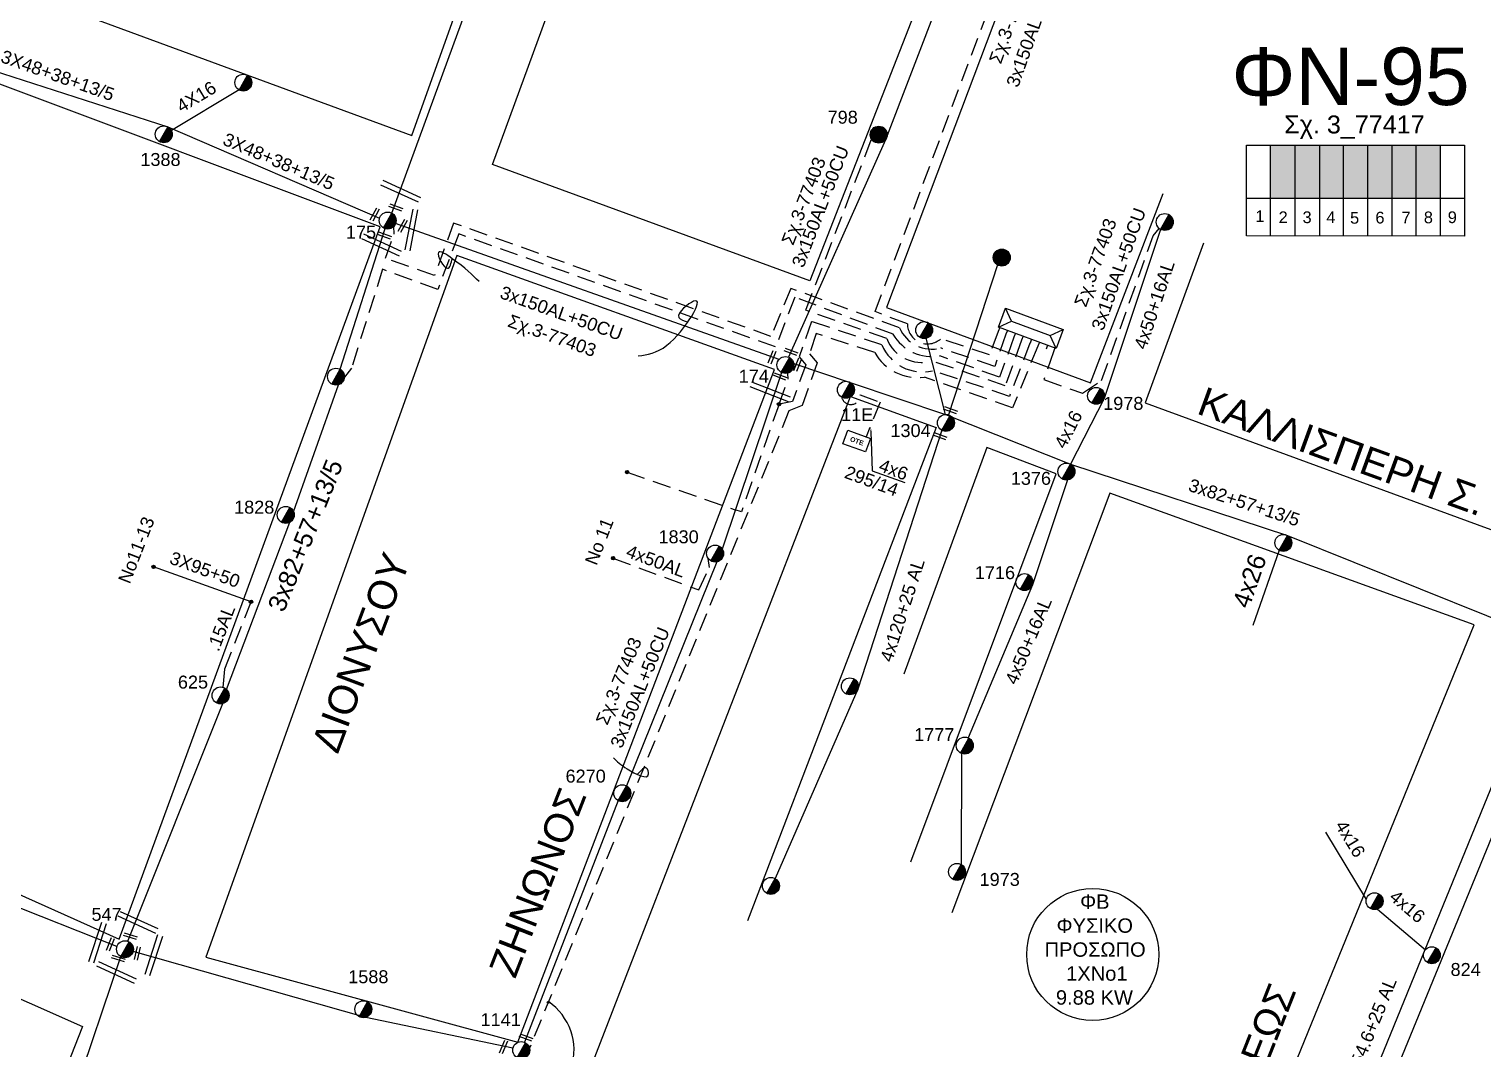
# Model space of a CAD drawing. Header units: millimetres. Extents: x 1421 to 7149, y 883 to 1925.
# Drawn here: x 5531.3 to 5733.5, y 1110.3 to 1252.2 of the extents above; entities that cross this region are included whole.
import ezdxf
from ezdxf import colors
from ezdxf.entities.mleader import LeaderData, LeaderLine
from ezdxf.enums import TextEntityAlignment as Align
from ezdxf.math import Vec2, Vec3

# ---------------------------------------------------------------- set-up
doc = ezdxf.new("R2010")
doc.units = ezdxf.units.MM
doc.linetypes.add('DASHED', pattern=[19.05, 12.7, -6.35])
for name, color, linetype in [('3x48+38+13_5', 7, 'Continuous'), ('3x82+57+13_5', 7, 'Continuous'), ('3x82+57+16', 7, 'Continuous'), ('3x82+57+16_5', 7, 'Continuous'), ('4 X 50 + 13.5', 7, 'SYN_LINE'), ('4x26', 7, 'SYN_LINE'), ('Pillar', 7, 'Continuous'), ('Pillar OTE', 7, 'Continuous'), ('Άγνωστα', 7, 'Continuous'), ('Γυμνά εναέρια ΧΤ (3Φ)   4x16AL', 7, 'Continuous'), ('Γυμνά εναέρια ΧΤ και ΦΟΠ (3Φ)   4x50+16AL', 7, 'Continuous'), ('Εναέρια παροχή ΧΤ 4x16', 7, 'SYN_LINE'), ('Καλωδια ΧΤ  3X95+50', 7, 'Continuous'), ('Καλώδια ΧΤ   3x150AL+50CU', 7, 'DASHED'), ('Μηχανική τομή', 7, 'Continuous'), ('Στύλος Ξύλινος', 7, 'Continuous'), ('Στύλος Ξύλινος @ 1', 7, 'Continuous'), ('Στύλος ΦΜ', 7, 'Continuous'), ('Στύλος ΦΜ @ 1', 7, 'Continuous'), ('Συνδέσεις', 7, 'Continuous'), ('Συνεστραμμένα ΧΤ   3x70+54.6+25 AL', 7, 'SYN_LINE'), ('Συνεστραμμένα ΧΤ   4x120+25 AL', 7, 'SYN_LINE'), ('Τομή', 7, 'Continuous'), ('Υποσταθμός πόλεως', 7, 'Continuous'), ('Υπόβαθρο ΔΕΗ', 7, 'Continuous'), ('Υπόγεια Καλώδια Δικτύου ΧΤ   .15', 7, 'DASHED'), ('Υπόγεια καλώδια Παροχών ΧΤ   4x50AL', 7, 'DASHED'), ('Υπόγεια καλώδια Παροχών ΧΤ   4x6', 7, 'DASHED')]:
    doc.layers.add(name, color=color, linetype=linetype)
doc.styles.add('arial', font='ARIAL.TTF')
doc.styles.get("Standard").update_dxf_attribs({"font": 'ARIAL.TTF'})
doc.linetypes.add('SYN_LINE', pattern='A,0.5,-0.0001,["/\\/\\/\\/",Standard,S=0.1,R=0,X=0,Y=-0.05],-0.25', length=0.7501)

# ---------------------------------------------------------------- blocks, each defined once
blk = doc.blocks.new('ΥΠΑΡΧΩΝ ΤΣΙΜΕΝΤΕΝΙΟΣ ΣΤΥΛΟΣ')
at = {"layer": 'Στύλος ΦΜ'}
blk.add_hatch(color=256, dxfattribs=at).paths.add_polyline_path([(-1.29, -2.28, 0.574793), (2.62, 0, 0.268822), (1.3, 2.27)])
blk.add_line((-1.29, -2.28), (1.3, 2.27), dxfattribs=at)
blk.add_circle((0, 0), 2.62, dxfattribs=at)
at = {"layer": 'Στύλος ΦΜ', "flags": 4}
for tag, p in [('ΑΡΙΘΜΟΣ', (-4.68, 8.05)), ('ΤΥΠΟΣ', (-4.91, 3.03))]:
    blk.add_attdef(tag, p, '', height=4, dxfattribs=at)
blk = doc.blocks.new('ΥΠΑΡΧΩΝ ΞΥΛΙΝΟΣ ΣΤΥΛΟΣ')
at = {"layer": 'Στύλος Ξύλινος'}
h = blk.add_hatch(color=256, dxfattribs=at)
h.paths.add_polyline_path([(-2.62, 0, 0.270008), (-1.29, -2.28), (1.3, 2.27, 0.576266)])
h.paths.add_polyline_path([(-1.29, -2.28, 0.574793), (2.62, 0, 0.268822), (1.3, 2.27)])
blk.add_line((-1.29, -2.28), (1.3, 2.27), dxfattribs=at)
blk.add_circle((0, 0), 2.62, dxfattribs=at)
at = {"layer": 'Στύλος Ξύλινος', "flags": 4}
for tag, p in [('ΑΡΙΘΜΟΣ', (-4.91, 8.6)), ('ΤΥΠΟΣ', (-4.85, 3.39))]:
    blk.add_attdef(tag, p, '', height=4, dxfattribs=at)
blk = doc.blocks.new('ΥΠΟΣΤΑΘΜΟΣ ΠΟΛΕΩΣ 8 ΑΝΑΧΩΡΗΣΕΩΝ')
at = {"layer": 'Υποσταθμός πόλεως', "linetype": 'Continuous', "ltscale": 40}
for p, q in [((-8.18, -2.82), (-8.18, -4)), ((-5.9, -2.82), (-5.9, -4)), ((-3.55, -2.82), (-3.55, -4)), ((-1.28, -2.82), (-1.28, -4)), ((1.23, -2.82), (1.23, -4)), ((3.56, -2.82), (3.56, -4)), ((6.03, -2.82), (6.03, -4)), ((8.16, -2.82), (8.16, -4))]:
    blk.add_line(p, q, dxfattribs=at)
blk.add_lwpolyline([(-8.57, 2.82), (8.57, 2.82), (8.57, -2.82), (-8.57, -2.82)], close=True, dxfattribs=at)
for points in [[(-5.75, 0), (-8.57, 2.82)], [(5.75, 0), (8.57, 2.82)], [(-8.57, -2.82), (-5.75, 0)], [(-5.75, 0), (5.75, 0)], [(8.57, -2.82), (5.75, 0)]]:
    blk.add_lwpolyline(points, dxfattribs=at)
at = {"layer": 'Υποσταθμός πόλεως', "linetype": 'SYN_LINE', "ltscale": 40, "flags": 1}
for tag, p in [('ΜΕΤΑΣΧΗΜΑΤΙΣΜΟΣ', (9.59, 1.44)), ('ΙΣΧΥΣ', (9.57, -1.35)), ('ΑΡΙΘΜΟΣ', (9.69, -4.07))]:
    blk.add_attdef(tag, p, '', height=1.8, dxfattribs=at)
blk = doc.blocks.new('ΜΗΧΑΝΙΚΗ ΤΟΜΗ')
at = {"layer": 'Μηχανική τομή', "ltscale": 40}
for p, q in [((-3.67, 1.17), (3.91, 1.17)), ((3.91, -0.38), (-3.67, -0.38))]:
    blk.add_line(p, q, dxfattribs=at)
blk = doc.blocks.new('_ΣΥΝΔΕΣΗ')
at = {"layer": 'Συνδέσεις', "linetype": 'SYN_LINE', "ltscale": 40}
blk.add_hatch(color=256, dxfattribs=at).paths.add_polyline_path([(0.5, -0.01, 1), (-0.5, -0.01, 1)])
at = {"layer": 'Συνδέσεις'}
blk.add_circle((0, -0.01), 0.5, dxfattribs=at)
blk = doc.blocks.new('ΤΟΜΗ')
at = {"layer": 'Τομή', "ltscale": 40}
for p, q in [((10.95, 0.22), (-12.13, 0.22)), ((10.95, -2.57), (-12.13, -2.57))]:
    blk.add_line(p, q, dxfattribs=at)
blk = doc.blocks.new('PILLAR ΟΤΕ')
at = {"layer": 'Pillar OTE', "ltscale": 40}
blk.add_lwpolyline([(-3.31, 2.02), (3.39, 2.02), (3.39, -1.99), (-3.31, -1.99)], close=True, dxfattribs=at)
at = {"layer": 'Pillar OTE', "insert": (-1.81, 0.71), "char_height": 1.3575, "width": 109.961, "attachment_point": 1}
blk.add_mtext('{\\fArial|b1|i0|c161|p34;OTE}', dxfattribs=at)

msp = doc.modelspace()

# ---------------------------------------------------------------- hatches: boundary and pattern name
at = {"layer": 'Pillar', "linetype": 'DASHED', "lineweight": -3, "ltscale": 0.2}
h = msp.add_hatch(color=6, dxfattribs=at)
h.dxf.hatch_style = 1
h.paths.add_polyline_path([(5703.93, 1228.68), (5707.33, 1228.68), (5707.33, 1236.06), (5703.93, 1236.06)])
h = msp.add_hatch(color=206, dxfattribs=at)
h.dxf.hatch_style = 1
h.paths.add_polyline_path([(5707.41, 1228.69), (5710.8, 1228.68), (5710.8, 1236.06), (5707.41, 1236.06)])
h = msp.add_hatch(color=1, dxfattribs=at)
h.dxf.hatch_style = 1
h.paths.add_polyline_path([(5710.81, 1228.61), (5714.11, 1228.6), (5714.11, 1235.97), (5710.81, 1235.97)])
h = msp.add_hatch(color=50, dxfattribs=at)
h.dxf.hatch_style = 1
h.paths.add_polyline_path([(5717.5, 1236.04), (5714.11, 1236.04), (5714.11, 1228.67), (5717.5, 1228.66)])
h = msp.add_hatch(color=85, dxfattribs=at)
h.dxf.hatch_style = 1
h.paths.add_polyline_path([(5721.02, 1236), (5717.58, 1236), (5717.58, 1228.63), (5721.02, 1228.63)])
h = msp.add_hatch(color=5, dxfattribs=at)
h.dxf.hatch_style = 1
h.paths.add_polyline_path([(5724.29, 1236.03), (5720.91, 1236.03), (5720.91, 1228.66), (5724.29, 1228.65)])
at = {"layer": 'Pillar', "lineweight": -3, "ltscale": 0.1}
msp.add_hatch(color=27, dxfattribs=at).paths.add_polyline_path([(5724.23, 1228.68), (5727.62, 1228.67), (5727.62, 1236.05), (5724.23, 1236.05)])

# ---------------------------------------------------------------- linework, layer by layer
at = {"layer": '3x48+38+13_5', "color": 62, "lineweight": -3, "ltscale": 0.1}
msp.add_lwpolyline([(5524.67, 1246.97), (5550.61, 1238.59), (5580.04, 1225.9)], dxfattribs=at)
at = {"layer": '3x82+57+13_5', "color": 2, "lineweight": -3, "ltscale": 0.1}
for points in [[(5673.33, 1298.67), (5665.34, 1275.7), (5650.42, 1236.81), (5636.91, 1206.57)], [(5635.62, 1206.25), (5582.28, 1225.17)]]:
    msp.add_lwpolyline(points, dxfattribs=at)
at = {"layer": '3x82+57+13_5', "color": 206, "lineweight": -3, "ltscale": 0.1}
for points in [[(5574.57, 1204.87), (5580.81, 1224.44)], [(5558.74, 1160.34), (5567.57, 1183.59), (5574.34, 1202.72)], [(5545.03, 1125.3), (5558.24, 1158.37)]]:
    msp.add_lwpolyline(points, dxfattribs=at)
at = {"layer": '3x82+57+13_5', "color": 27, "lineweight": -3, "ltscale": 0.1}
msp.add_lwpolyline([(5637.66, 1205.69), (5645.49, 1203.04), (5658.76, 1198.59), (5676.16, 1191.67), (5706.33, 1181.75), (5743.23, 1166.92)], dxfattribs=at)
at = {"layer": '3x82+57+16', "color": 6, "lineweight": -3, "ltscale": 0.1}
msp.add_lwpolyline([(5581.75, 1226.58), (5594.72, 1262.1)], dxfattribs=at)
at = {"layer": '3x82+57+16_5', "color": 64, "lineweight": -3, "ltscale": 0.1}
for points in [[(5635.93, 1204.44), (5627.71, 1179.86)], [(5626.95, 1178.09), (5614.38, 1146.91)], [(5613.22, 1144.87), (5600.18, 1111.27)], [(5598.6, 1110.42), (5578.13, 1114.72), (5545.76, 1123.87)]]:
    msp.add_lwpolyline(points, dxfattribs=at)
at = {"layer": '4 X 50 + 13.5', "color": 6, "lineweight": -3, "ltscale": 20}
msp.add_lwpolyline([(5543.52, 1124.59), (5511.66, 1137.2), (5483.2, 1150.37), (5448.34, 1156.63), (5416.93, 1168.67)], dxfattribs=at)
at = {"layer": '4x26', "color": 27, "lineweight": -3, "ltscale": 0.1}
msp.add_lwpolyline([(5705.17, 1179.7), (5701.51, 1169.24)], dxfattribs=at)
at = {"layer": 'Pillar', "lineweight": -3, "ltscale": 40}
for points in [[(5700.61, 1223.42), (5700.61, 1236.06), (5730.94, 1236.05), (5730.94, 1223.39), (5700.61, 1223.42)], [(5703.94, 1223.41), (5703.94, 1236.06)], [(5707.38, 1223.41), (5707.38, 1236.06)], [(5710.82, 1223.41), (5710.82, 1236.06)], [(5714.11, 1223.4), (5714.11, 1236.06)], [(5717.5, 1223.4), (5717.5, 1236.06)], [(5720.9, 1223.4), (5720.9, 1236.05)], [(5724.23, 1223.39), (5724.23, 1236.05)], [(5727.62, 1223.39), (5727.62, 1236.05)], [(5700.61, 1228.7), (5730.94, 1228.67)]]:
    msp.add_lwpolyline(points, dxfattribs=at)
at = {"layer": 'Άγνωστα', "lineweight": -3, "ltscale": 0.1}
msp.add_circle((5679.23, 1123.47), 9.18, dxfattribs=at)
for points in [[(5593.88, 1217.07), (5590.16, 1220.26), (5588.22, 1221.14), (5589.49, 1218.92), (5590.18, 1220.31)], [(5616.03, 1206.75), (5620.01, 1208.22), (5623.73, 1214.34), (5621.67, 1212.1), (5622.96, 1211.46)], [(5612.57, 1150.83), (5614.48, 1149.27), (5617.45, 1148.59), (5617.18, 1149.39), (5615.93, 1148.53)]]:
    msp.add_spline(points, degree=3, dxfattribs=at)
at = {"layer": 'Γυμνά εναέρια ΧΤ (3Φ)   4x16AL', "color": 27, "lineweight": -3, "ltscale": 0.1}
msp.add_line((5680.83, 1200.81), (5676.16, 1191.67), dxfattribs=at)
at = {"layer": 'Γυμνά εναέρια ΧΤ και ΦΟΠ (3Φ)   4x50+16AL', "color": 27, "lineweight": -3, "ltscale": 0.1}
msp.add_line((5688.66, 1224.34), (5680.83, 1200.81), dxfattribs=at)
for points in [[(5675.73, 1189.48), (5670.85, 1174.87)], [(5670.85, 1174.87), (5661.89, 1153.61)], [(5660.97, 1151.44), (5660.94, 1135.97)]]:
    msp.add_lwpolyline(points, dxfattribs=at)
at = {"layer": 'Εναέρια παροχή ΧΤ 4x16', "color": 62, "lineweight": -3, "ltscale": 0.1}
msp.add_line((5560.51, 1243.73), (5551.08, 1238.09), dxfattribs=at)
at = {"layer": 'Εναέρια παροχή ΧΤ 4x16', "color": 27, "lineweight": -3, "ltscale": 10}
msp.add_lwpolyline([(5658.76, 1198.59), (5656.08, 1209.19)], dxfattribs=at)
at = {"layer": 'Εναέρια παροχή ΧΤ 4x16', "color": 30, "lineweight": -3, "ltscale": 10}
for points in [[(5711.59, 1140.46), (5717.29, 1131.1)], [(5718.86, 1129.77), (5725.5, 1124.12)]]:
    msp.add_lwpolyline(points, dxfattribs=at)
at = {"layer": 'Καλωδια ΧΤ  3X95+50', "color": 206, "lineweight": -3, "ltscale": 0.1}
msp.add_lwpolyline([(5562.16, 1172.53), (5548.61, 1177.39)], dxfattribs=at)
at = {"layer": 'Καλώδια ΧΤ   3x150AL+50CU', "color": 1, "lineweight": -3, "ltscale": 0.2}
for points in [[(5653.45, 1211.19), (5648.98, 1212.9), (5681.46, 1299.45), (5705.57, 1290.49), (5705.76, 1288.18), (5709.29, 1286.75)], [(5666.1, 1210.13), (5664.9, 1206.89)], [(5664.9, 1206.89), (5658.11, 1209.12)]]:
    msp.add_lwpolyline(points, dxfattribs=at)
at = {"layer": 'Καλώδια ΧΤ   3x150AL+50CU', "color": 50, "lineweight": -3, "ltscale": 0.2}
for points in [[(5650.59, 1209.14), (5639.32, 1213.08), (5648.47, 1236.9)], [(5669.33, 1208.94), (5667.08, 1202.59), (5656.84, 1206.02)]]:
    msp.add_lwpolyline(points, dxfattribs=at)
at = {"layer": 'Καλώδια ΧΤ   3x150AL+50CU', "color": 206, "lineweight": -3, "ltscale": 0.2}
for points in [[(5651.46, 1209.76), (5637.8, 1214.9), (5635.12, 1207.98), (5591.06, 1223.7), (5588.14, 1215.97), (5580.46, 1218.78), (5576.12, 1205.01), (5575.16, 1203.8)], [(5668.27, 1209.33), (5666.27, 1203.78), (5657.98, 1206.74)]]:
    msp.add_lwpolyline(points, dxfattribs=at)
at = {"layer": 'Καλώδια ΧΤ   3x150AL+50CU', "color": 6, "lineweight": -3, "ltscale": 0.2}
for points in [[(5652.36, 1210.66), (5637.26, 1216.13), (5634.47, 1209.45), (5590.34, 1225.22), (5587.7, 1217.91), (5580.85, 1220.33), (5582.07, 1223.67), (5582.04, 1224.77)], [(5667.16, 1209.74), (5665.6, 1205.25), (5658.09, 1207.84)]]:
    msp.add_lwpolyline(points, dxfattribs=at)
at = {"layer": 'Καλώδια ΧΤ   3x150AL+50CU', "color": 27, "lineweight": -3, "ltscale": 0.2}
msp.add_lwpolyline([(5673.76, 1207.3), (5672.44, 1203.43), (5677.81, 1201.53), (5680.47, 1203.32), (5687.65, 1223.44), (5688.49, 1224.46)], dxfattribs=at)
at = {"layer": 'Καλώδια ΧΤ   3x150AL+50CU', "color": 64, "lineweight": -3, "ltscale": 0.2}
for points in [[(5649.91, 1208.28), (5640.11, 1211.53), (5638.4, 1206.62), (5639.34, 1205.51), (5637.47, 1200.41), (5635.6, 1200.01)], [(5670.51, 1208.5), (5667.64, 1201.11), (5656.96, 1204.68)], [(5635.6, 1200.01), (5636.89, 1203.52), (5636.84, 1204.34)], [(5635.6, 1200.01), (5630.39, 1185.06), (5629.51, 1185.34)], [(5614.46, 1190.58), (5629.51, 1185.34)]]:
    msp.add_lwpolyline(points, dxfattribs=at)
at = {"layer": 'Καλώδια ΧΤ   3x150AL+50CU', "color": 5, "lineweight": -3, "ltscale": 0.2}
for points in [[(5648.91, 1207.21), (5640.77, 1209.86), (5639.83, 1207.02), (5640.92, 1205.79), (5638.83, 1199.83), (5636.99, 1199.08), (5600.9, 1110.45)], [(5671.6, 1208.1), (5668.09, 1199.51), (5655.83, 1203.76)]]:
    msp.add_lwpolyline(points, dxfattribs=at)
at = {"layer": 'Καλώδια ΧΤ   3x150AL+50CU', "color": 206, "lineweight": -3, "ltscale": 0.2}
msp.add_arc((5656.87, 1212.9), 6.26, 210.126, 280.1588, dxfattribs=at)
at = {"layer": 'Καλώδια ΧΤ   3x150AL+50CU', "color": 6, "lineweight": -3, "ltscale": 0.2}
msp.add_arc((5656.85, 1212.55), 4.87, 202.8164, 284.7307, dxfattribs=at)
at = {"layer": 'Καλώδια ΧΤ   3x150AL+50CU', "color": 1, "lineweight": -3, "ltscale": 0.2}
msp.add_arc((5656.25, 1211.2), 2.79, 180.2663, 311.9403, dxfattribs=at)
at = {"layer": 'Καλώδια ΧΤ   3x150AL+50CU', "color": 64, "lineweight": -3, "ltscale": 0.2}
msp.add_arc((5655.54, 1210.59), 6.08, 202.3049, 283.5206, dxfattribs=at)
at = {"layer": 'Καλώδια ΧΤ   3x150AL+50CU', "color": 50, "lineweight": -3, "ltscale": 0.2}
msp.add_arc((5655.45, 1211.05), 5.22, 201.4715, 285.4345, dxfattribs=at)
at = {"layer": 'Καλώδια ΧΤ   3x150AL+50CU', "color": 5, "lineweight": -3, "ltscale": 0.2}
msp.add_arc((5654.94, 1210.63), 6.93, 209.5756, 277.3305, dxfattribs=at)
at = {"layer": 'Συνεστραμμένα ΧΤ   3x70+54.6+25 AL', "color": 30, "lineweight": -3, "ltscale": 20}
msp.add_lwpolyline([(5691.31, 1038.14), (5707.59, 1080.28), (5725.38, 1123.94), (5735.45, 1148.56), (5743.23, 1166.92)], dxfattribs=at)
at = {"layer": 'Συνεστραμμένα ΧΤ   3x70+54.6+25 AL', "color": 173, "lineweight": -3, "ltscale": 20}
msp.add_lwpolyline([(5513.45, 1046.96), (5525.95, 1074.13), (5537.51, 1103.81), (5544.05, 1123.17)], dxfattribs=at)
at = {"layer": 'Συνεστραμμένα ΧΤ   4x120+25 AL', "color": 27, "lineweight": -3, "ltscale": 20}
for points in [[(5666, 1219.39), (5659.18, 1198.54)], [(5658.23, 1196.39), (5646.57, 1160.39), (5635.06, 1134.02)]]:
    msp.add_lwpolyline(points, dxfattribs=at)
at = {"layer": 'Υπόβαθρο ΔΕΗ', "lineweight": -3, "ltscale": 0.2}
for points in [[(5529.66, 1257.62), (5584.55, 1237.4), (5614.97, 1322.77), (5565.98, 1345.62), (5529.66, 1257.62)], [(5639.9, 1217.19), (5595.75, 1233.34), (5626.5, 1317.38), (5672.07, 1299.51), (5639.9, 1217.19)], [(5694.66, 1222.44), (5686.55, 1200.19), (5737.38, 1181.55), (5770.22, 1261.74), (5681.87, 1296.42), (5650.54, 1213.48), (5678.93, 1202.98), (5689.05, 1229.31)], [(5485.34, 1151.79), (5543.82, 1125.6), (5580.14, 1224.68), (5524.19, 1245.63), (5485.34, 1151.79)], [(5555.89, 1123.08), (5599.26, 1111.28), (5634.98, 1204.84), (5590.81, 1220.71), (5555.89, 1123.08)], [(5609.68, 1108.34), (5645.56, 1201.07), (5657.45, 1196.76), (5631.24, 1128.14)], [(5653.92, 1136.37), (5674.13, 1190.33), (5664.5, 1194), (5652.94, 1162.46)], [(5609.68, 1108.34), (5697.62, 1084.26), (5732.3, 1169.34), (5681.63, 1187.65), (5659.62, 1129.24)], [(5710.54, 1080.71), (5744.94, 1164.67), (5833, 1132.52), (5806.33, 1074.98), (5769.01, 1063.07), (5710.54, 1080.71)], [(5515.98, 1055.62), (5455.64, 1079.47), (5479.76, 1139.61), (5538.71, 1113.47), (5515.98, 1055.62)]]:
    msp.add_lwpolyline(points, dxfattribs=at)
at = {"layer": 'Υπόβαθρο ΔΕΗ', "lineweight": -3}
msp.add_arc((5598.86, 1110.13), 8.23, 343.1722, 55.4517, dxfattribs=at)
at = {"layer": 'Υπόγεια Καλώδια Δικτύου ΧΤ   .15', "color": 206, "lineweight": -3, "ltscale": 0.2}
msp.add_lwpolyline([(5558.31, 1160.61), (5558.54, 1163.21), (5562.16, 1172.53)], dxfattribs=at)
at = {"layer": 'Υπόγεια καλώδια Παροχών ΧΤ   4x50AL', "color": 64, "lineweight": -3, "ltscale": 0.2}
msp.add_lwpolyline([(5612.51, 1178.59), (5624.44, 1174.18), (5625.92, 1177.31), (5625.74, 1178.57)], dxfattribs=at)
at = {"layer": 'Υπόγεια καλώδια Παροχών ΧΤ   4x6', "color": 27, "lineweight": -3, "ltscale": 0.2}
msp.add_lwpolyline([(5646.89, 1201.31), (5649.67, 1200.29), (5647.73, 1195.49)], dxfattribs=at)
msp.add_arc((5645.6, 1201.27), 1.3, 192.1226, 1.9307, dxfattribs=at)

# ---------------------------------------------------------------- block references
at = {"layer": 'Pillar OTE', "xscale": 0.5, "yscale": 0.5, "zscale": 0.5, "rotation": 340}
msp.add_blockref('PILLAR ΟΤΕ', (5646.37, 1194.89), dxfattribs=at)
at = {"layer": 'Μηχανική τομή', "lineweight": -3}
for p, xscale, yscale, zscale, rotation in [((5582.25, 1227.29), 0.2499999999979055, 0.2499999999979055, 0.2499999999979055, 340.7338105930513), ((5579.44, 1226.33), 0.249999999997943, 0.249999999997943, 0.249999999997943, 61.41674188019596), ((5583.33, 1224.74), 0.249999999997943, 0.249999999997943, 0.249999999997943, 61.41674188019596), ((5580.66, 1223.4), 0.2499999999979055, 0.2499999999979055, 0.2499999999979055, 340.7338105930513), ((5634.55, 1206.62), 0.2499999999977584, 0.2499999999977584, 0.2499999999977584, 247.8625605187047), ((5637.34, 1207.37), 0.2499999999978768, 0.2499999999978768, 0.2499999999978768, 159.8388344880427), ((5638.11, 1205.58), 0.2499999999977584, 0.2499999999977584, 0.2499999999977584, 247.8625605187047), ((5635.81, 1203.97), 0.2499999999978768, 0.2499999999978768, 0.2499999999978768, 159.8388344880427), ((5659.52, 1199.26), 0.2499999999978768, 0.2499999999978768, 0.2499999999978768, 159.8388344880427), ((5658.05, 1195.65), 0.2499999999978768, 0.2499999999978768, 0.2499999999978768, 159.8388344880427), ((5545.44, 1126.1), 0.2500000000009257, 0.2500000000009257, 0.2500000000009257, 162.41227146614), ((5542.51, 1124.92), 0.2500000000007954, 0.2500000000007954, 0.2500000000007954, 247.8351769523036), ((5546.26, 1123.68), 0.2500000000009672, 0.2500000000009672, 0.2500000000009672, 256.0933626985202), ((5543.77, 1122.99), 0.2500000000009809, 0.2500000000009809, 0.2500000000009809, 162.3764974282972), ((5600.47, 1111.99), 0.2499999999978768, 0.2499999999978768, 0.2499999999978768, 159.8388344880427), ((5597.36, 1110.54), 0.2499999999974481, 0.2499999999974481, 0.2499999999974481, 67.3107734690754)]:
    msp.add_blockref('ΜΗΧΑΝΙΚΗ ΤΟΜΗ', p, dxfattribs=dict(at, xscale=xscale, yscale=yscale, zscale=zscale, rotation=rotation))
at = {"layer": 'Στύλος Ξύλινος @ 1', "lineweight": -3, "ltscale": 40}
ref = msp.add_blockref('ΥΠΑΡΧΩΝ ΞΥΛΙΝΟΣ ΣΤΥΛΟΣ', (5649.47, 1237.51), dxfattribs=dict(at, xscale=0.4499999999998181, yscale=0.4499999999998181, zscale=0.4499999999998181))
ref.add_attrib('ΑΡΙΘΜΟΣ', '798', (5642.36, 1239.04), dxfattribs={"layer": 'Στύλος Ξύλινος', "height": 1.8, "flags": 4})
at = {"layer": 'Στύλος Ξύλινος @ 1', "lineweight": -3, "ltscale": 40, "xscale": 0.4499999999998181, "yscale": 0.4499999999998181, "zscale": 0.4499999999998181}
msp.add_blockref('ΥΠΑΡΧΩΝ ΞΥΛΙΝΟΣ ΣΤΥΛΟΣ', (5666.58, 1220.42), dxfattribs=at)
at = {"layer": 'Στύλος ΦΜ @ 1', "lineweight": -3, "ltscale": 40, "xscale": 0.4499999999998181, "yscale": 0.4499999999998181, "zscale": 0.4499999999998181}
for p in [(5561.09, 1244.75), (5689.25, 1225.36), (5655.79, 1210.33), (5573.98, 1203.85), (5705.75, 1180.72), (5645.46, 1160.77), (5634.47, 1133), (5718.44, 1130.88)]:
    msp.add_blockref('ΥΠΑΡΧΩΝ ΤΣΙΜΕΝΤΕΝΙΟΣ ΣΤΥΛΟΣ', p, dxfattribs=at)
at = {"layer": 'Στύλος ΦΜ @ 1', "lineweight": -3, "ltscale": 40}
ref = msp.add_blockref('ΥΠΑΡΧΩΝ ΤΣΙΜΕΝΤΕΝΙΟΣ ΣΤΥΛΟΣ', (5550.03, 1237.56), dxfattribs=dict(at, xscale=0.4499999999998181, yscale=0.4499999999998181, zscale=0.4499999999998181))
ref.add_attrib('ΑΡΙΘΜΟΣ', '1388', (5546.77, 1233.16), dxfattribs={"layer": 'Στύλος ΦΜ', "height": 1.8, "flags": 4})
ref = msp.add_blockref('ΥΠΑΡΧΩΝ ΤΣΙΜΕΝΤΕΝΙΟΣ ΣΤΥΛΟΣ', (5581.17, 1225.56), dxfattribs=dict(at, xscale=0.4499999999998181, yscale=0.4499999999998181, zscale=0.4499999999998181))
ref.add_attrib('ΑΡΙΘΜΟΣ', '175', (5575.36, 1223.05), dxfattribs={"layer": 'Στύλος ΦΜ', "height": 1.8, "flags": 4})
ref = msp.add_blockref('ΥΠΑΡΧΩΝ ΤΣΙΜΕΝΤΕΝΙΟΣ ΣΤΥΛΟΣ', (5636.5, 1205.47), dxfattribs=dict(at, xscale=0.4499999999998181, yscale=0.4499999999998181, zscale=0.4499999999998181))
ref.add_attrib('ΑΡΙΘΜΟΣ', '174', (5629.99, 1203.01), dxfattribs={"layer": 'Στύλος ΦΜ', "height": 1.8, "flags": 4})
ref = msp.add_blockref('ΥΠΑΡΧΩΝ ΤΣΙΜΕΝΤΕΝΙΟΣ ΣΤΥΛΟΣ', (5644.91, 1202.02), dxfattribs=dict(at, xscale=0.4499999999998181, yscale=0.4499999999998181, zscale=0.4499999999998181))
ref.add_attrib('ΤΥΠΟΣ', '11Ε', (5644.24, 1197.66), dxfattribs={"layer": 'Στύλος ΦΜ', "height": 1.8, "flags": 4})
ref = msp.add_blockref('ΥΠΑΡΧΩΝ ΤΣΙΜΕΝΤΕΝΙΟΣ ΣΤΥΛΟΣ', (5679.71, 1201.18), dxfattribs=dict(at, xscale=0.4499999999998181, yscale=0.4499999999998181, zscale=0.4499999999998181))
ref.add_attrib('ΤΥΠΟΣ', '1978', (5680.69, 1199.23), dxfattribs={"layer": 'Στύλος ΦΜ', "height": 1.8, "flags": 4})
ref = msp.add_blockref('ΥΠΑΡΧΩΝ ΤΣΙΜΕΝΤΕΝΙΟΣ ΣΤΥΛΟΣ', (5658.81, 1197.42), dxfattribs=dict(at, xscale=0.4499999999998181, yscale=0.4499999999998181, zscale=0.4499999999998181))
ref.add_attrib('ΑΡΙΘΜΟΣ', '1304', (5651.1, 1195.45), dxfattribs={"layer": 'Στύλος ΦΜ', "height": 1.8, "flags": 4})
ref = msp.add_blockref('ΥΠΑΡΧΩΝ ΤΣΙΜΕΝΤΕΝΙΟΣ ΣΤΥΛΟΣ', (5675.57, 1190.64), dxfattribs=dict(at, xscale=0.4499999999998181, yscale=0.4499999999998181, zscale=0.4499999999998181))
ref.add_attrib('ΑΡΙΘΜΟΣ', '1376', (5667.84, 1188.8), dxfattribs={"layer": 'Στύλος ΦΜ', "height": 1.8, "flags": 4})
ref = msp.add_blockref('ΥΠΑΡΧΩΝ ΤΣΙΜΕΝΤΕΝΙΟΣ ΣΤΥΛΟΣ', (5566.99, 1184.62), dxfattribs=dict(at, xscale=0.4499999999998181, yscale=0.4499999999998181, zscale=0.4499999999998181))
ref.add_attrib('ΑΡΙΘΜΟΣ', '1828', (5559.81, 1184.79), dxfattribs={"layer": 'Στύλος ΦΜ', "height": 1.8, "flags": 4})
ref = msp.add_blockref('ΥΠΑΡΧΩΝ ΤΣΙΜΕΝΤΕΝΙΟΣ ΣΤΥΛΟΣ', (5626.71, 1179.24), dxfattribs=dict(at, xscale=0.4499999999998181, yscale=0.4499999999998181, zscale=0.4499999999998181))
ref.add_attrib('ΑΡΙΘΜΟΣ', '1830', (5618.84, 1180.67), dxfattribs={"layer": 'Στύλος ΦΜ', "height": 1.8, "flags": 4})
ref = msp.add_blockref('ΥΠΑΡΧΩΝ ΤΣΙΜΕΝΤΕΝΙΟΣ ΣΤΥΛΟΣ', (5669.74, 1175.27), dxfattribs=dict(at, xscale=0.4499999999998181, yscale=0.4499999999998181, zscale=0.4499999999998181))
ref.add_attrib('ΑΡΙΘΜΟΣ', '1716', (5662.84, 1175.68), dxfattribs={"layer": 'Στύλος ΦΜ', "height": 1.8, "flags": 4})
ref = msp.add_blockref('ΥΠΑΡΧΩΝ ΤΣΙΜΕΝΤΕΝΙΟΣ ΣΤΥΛΟΣ', (5557.92, 1159.5), dxfattribs=dict(at, xscale=0.4499999999998181, yscale=0.4499999999998181, zscale=0.4499999999998181))
ref.add_attrib('ΑΡΙΘΜΟΣ', '625', (5551.99, 1160.46), dxfattribs={"layer": 'Στύλος ΦΜ', "height": 1.8, "flags": 4})
ref = msp.add_blockref('ΥΠΑΡΧΩΝ ΤΣΙΜΕΝΤΕΝΙΟΣ ΣΤΥΛΟΣ', (5661.43, 1152.52), dxfattribs=dict(at, xscale=0.4499999999998181, yscale=0.4499999999998181, zscale=0.4499999999998181))
ref.add_attrib('ΑΡΙΘΜΟΣ', '1777', (5654.4, 1153.15), dxfattribs={"layer": 'Στύλος ΦΜ', "height": 1.8, "flags": 4})
ref = msp.add_blockref('ΥΠΑΡΧΩΝ ΤΣΙΜΕΝΤΕΝΙΟΣ ΣΤΥΛΟΣ', (5613.8, 1145.89), dxfattribs=dict(at, xscale=0.4499999999998181, yscale=0.4499999999998181, zscale=0.4499999999998181))
ref.add_attrib('ΑΡΙΘΜΟΣ', '6270', (5605.91, 1147.38), dxfattribs={"layer": 'Στύλος ΦΜ', "height": 1.8, "flags": 4})
ref = msp.add_blockref('ΥΠΑΡΧΩΝ ΤΣΙΜΕΝΤΕΝΙΟΣ ΣΤΥΛΟΣ', (5660.36, 1134.95), dxfattribs=dict(at, xscale=0.4499999999998181, yscale=0.4499999999998181, zscale=0.4499999999998181))
ref.add_attrib('ΑΡΙΘΜΟΣ', '1973', (5663.5, 1133.01), dxfattribs={"layer": 'Στύλος ΦΜ', "height": 1.8, "flags": 4})
ref = msp.add_blockref('ΥΠΑΡΧΩΝ ΤΣΙΜΕΝΤΕΝΙΟΣ ΣΤΥΛΟΣ', (5544.63, 1124.19), dxfattribs=dict(at, xscale=0.4499999999998181, yscale=0.4499999999998181, zscale=0.4499999999998181))
ref.add_attrib('ΑΡΙΘΜΟΣ', '547', (5539.97, 1128.15), dxfattribs={"layer": 'Στύλος ΦΜ', "height": 1.8, "flags": 4})
ref = msp.add_blockref('ΥΠΑΡΧΩΝ ΤΣΙΜΕΝΤΕΝΙΟΣ ΣΤΥΛΟΣ', (5726.4, 1123.36), dxfattribs=dict(at, xscale=0.4499999999998181, yscale=0.4499999999998181, zscale=0.4499999999998181))
ref.add_attrib('ΑΡΙΘΜΟΣ', '824', (5729.01, 1120.48), dxfattribs={"layer": 'Στύλος ΦΜ', "height": 1.8, "flags": 4})
ref = msp.add_blockref('ΥΠΑΡΧΩΝ ΤΣΙΜΕΝΤΕΝΙΟΣ ΣΤΥΛΟΣ', (5577.78, 1115.84), dxfattribs=dict(at, xscale=0.4499999999998181, yscale=0.4499999999998181, zscale=0.4499999999998181))
ref.add_attrib('ΑΡΙΘΜΟΣ', '1588', (5575.68, 1119.47), dxfattribs={"layer": 'Στύλος ΦΜ', "height": 1.8, "flags": 4})
ref = msp.add_blockref('ΥΠΑΡΧΩΝ ΤΣΙΜΕΝΤΕΝΙΟΣ ΣΤΥΛΟΣ', (5599.75, 1110.17), dxfattribs=dict(at, xscale=0.4499999999998181, yscale=0.4499999999998181, zscale=0.4499999999998181))
ref.add_attrib('ΑΡΙΘΜΟΣ', '1141', (5594.09, 1113.5), dxfattribs={"layer": 'Στύλος ΦΜ', "height": 1.8, "flags": 4})
at = {"layer": 'Συνδέσεις', "lineweight": -3}
for p, xscale, yscale, zscale in [((5635.6, 1200.01), 0.4777242751392805, 0.4777242751392805, 0.4777242751392805), ((5614.47, 1190.58), 0.4777242751392805, 0.4777242751392805, 0.4777242751392805), ((5548.61, 1177.39), 0.4777242751392805, 0.4777242751392805, 0.4777242751392805), ((5612.52, 1178.6), 0.4777242751392805, 0.4777242751392805, 0.4777242751392805), ((5562.16, 1172.54), 0.4777242751392805, 0.4777242751392805, 0.4777242751392805), ((5603.48, 1116.8), 0.25, 0.25, 0.25)]:
    msp.add_blockref('_ΣΥΝΔΕΣΗ', p, dxfattribs=dict(at, xscale=xscale, yscale=yscale, zscale=zscale))
at = {"layer": 'Τομή', "lineweight": -3}
for p, xscale, yscale, zscale, rotation in [((5582.7, 1229.46), 0.250000000000265, 0.250000000000265, 0.250000000000265, 155.354623256372), ((5584.19, 1224.47), 0.2500000000000669, 0.2500000000000669, 0.2500000000000669, 79.12580524578193), ((5580.04, 1221.97), 0.250000000000265, 0.250000000000265, 0.250000000000265, 155.354623256372), ((5634.09, 1201.54), 0.2500000000004027, 0.2500000000004027, 0.2500000000004027, 158.5265356218861), ((5546.16, 1127.74), 0.250000000000265, 0.250000000000265, 0.250000000000265, 155.354623256372), ((5540.57, 1125.32), 0.2500000000002769, 0.2500000000002769, 0.2500000000002769, 71.77845503592395), ((5548.37, 1123.56), 0.2500000000002769, 0.2500000000002769, 0.2500000000002769, 71.77845503592395), ((5543.16, 1120.78), 0.250000000000265, 0.250000000000265, 0.250000000000265, 155.354623256372)]:
    msp.add_blockref('ΤΟΜΗ', p, dxfattribs=dict(at, xscale=xscale, yscale=yscale, zscale=zscale, rotation=rotation))
at = {"layer": 'Υποσταθμός πόλεως', "lineweight": -3, "xscale": 0.4999999999998519, "yscale": 0.4999999999998519, "zscale": 0.4999999999998519, "rotation": 339.7003851576583}
msp.add_blockref('ΥΠΟΣΤΑΘΜΟΣ ΠΟΛΕΩΣ 8 ΑΝΑΧΩΡΗΣΕΩΝ', (5670.63, 1210.59), dxfattribs=at)

# ---------------------------------------------------------------- texts
at = {"lineweight": -3, "ltscale": 40, "char_height": 4, "width": 64.8866, "attachment_point": 1, "style": 'arial'}
for s, insert, rotation in [('ΚΑΛΛΙΣΠΕΡΗ Σ.', (5694.9, 1202.52), 340), ('ΔΙΟΝΥΣΟΥ', (5570.48, 1152.64), 69.4357), ('ΖΗΝΩΝΟΣ', (5595.17, 1121.43), 68.7128), ('ΘΗΣΕΩΣ', (5695.36, 1098.27), 68.4756)]:
    msp.add_mtext(s, dxfattribs=dict(at, insert=insert, rotation=rotation))
at = {"layer": 'Pillar', "lineweight": -3, "ltscale": 30, "char_height": 1.63, "width": 11.2573, "attachment_point": 1}
for s, insert in [('1', (5701.85, 1226.98)), ('2', (5705.09, 1226.84)), ('3', (5708.42, 1226.84)), ('4', (5711.73, 1226.84)), ('5', (5715.03, 1226.76)), ('6', (5718.55, 1226.79)), ('7', (5722.18, 1226.79)), ('8', (5725.29, 1226.82)), ('9', (5728.62, 1226.84))]:
    msp.add_mtext(s, dxfattribs=dict(at, insert=insert))
at = {"layer": 'Άγνωστα', "lineweight": -3, "ltscale": 0.1}
for s, height, rotation, p in [('3x150AL+50CU', 1.8, 70.3506, (5671, 1252.66)), ('Σχ.3-77403', 1.8, 70.3506, (5667.76, 1253.56)), ('3x150AL+50CU', 1.8, 68.9881, (5641.35, 1227.52)), ('Σχ.3-77403', 1.8, 68.9881, (5639.02, 1228.3)), ('Σχ.3-77403', 1.8, 70.3506, (5679.6, 1219.72)), ('3x150AL+50CU', 1.8, 70.3506, (5682.84, 1218.82)), ('4x50+16AL', 1.8, 71.5796, (5687.8, 1213.85)), ('3x150AL+50CU', 1.8, 340.3369, (5605.33, 1212.68)), ('Σχ.3-77403', 1.8, 340.3369, (5604.04, 1209.56)), ('4x16', 1.8, 62.9559, (5675.83, 1196.51)), ('3x82+57+13/5', 2.5, 68.23, (5569.71, 1181.77)), ('295/14', 1.8, 339.6934, (5648.48, 1189.33)), ('4x6', 1.8, 339.6934, (5651.54, 1190.92)), ('3x82+57+13/5', 1.8, 341.8, (5700.32, 1186.35)), ('4x50AL', 1.8, 339.6934, (5618.49, 1178.19)), ('4x26', 2.5, 70.7556, (5701.03, 1175.44)), ('4x120+25 AL', 1.8, 72.0648, (5652.76, 1171.37)), ('4x50+16AL', 1.8, 67.1444, (5670.29, 1167.1)), ('3x150AL+50CU', 1.8, 67.8435, (5616.26, 1160.61)), ('Σχ.3-77403', 1.8, 67.8435, (5613.3, 1161.52))]:
    msp.add_text(s, height=height, rotation=rotation, dxfattribs=at).set_placement(p, align=Align.MIDDLE_CENTER)
msp.add_text('Σχ. 3_77417', height=2.5, dxfattribs=at).set_placement((5715.64, 1238.93), align=Align.MIDDLE_CENTER)
at = {"layer": 'Άγνωστα', "color": 7, "lineweight": -3, "char_height": 1.8, "width": 20.7581, "attachment_point": 1}
for s, insert, rotation in [('3X48+38+13/5', (5527.8, 1249.35), 340.5323), ('4X16', (5551.57, 1242.05), 31), ('3X48+38+13/5', (5558.79, 1237.84), 337), ('No11-13', (5543.62, 1175.56), 68.7895), ('No 11', (5608.54, 1178.13), 68.7895), ('3X95+50', (5551.3, 1179.59), 340), ('.15AL', (5555.97, 1166.14), 69)]:
    msp.add_mtext(s, dxfattribs=dict(at, insert=insert, rotation=rotation))
at = {"layer": 'Άγνωστα', "lineweight": -3, "ltscale": 0.1, "insert": (5672.22, 1131.82), "char_height": 2, "width": 14.3587, "attachment_point": 1}
msp.add_mtext('\\pi5.2653;ΦΒ \\P\\pi1.9836;ΦΥΣΙΚΟ \\P\\pi0.3233;ΠΡΟΣΩΠΟ\\P\\pi3.3165;1ΧΝo1\\P\\pi1.8956;9.88 KW', dxfattribs=at)
at = {"layer": 'Υπόβαθρο ΔΕΗ', "lineweight": -3, "ltscale": 0.1}
for s, rotation, p in [('4x16', 301.3227, (5715.07, 1139.56)), ('4x16', 319.648, (5723, 1130.15)), ('3x70+54.6+25 AL', 67.8334, (5716.99, 1110.95))]:
    msp.add_text(s, height=1.8, rotation=rotation, dxfattribs=at).set_placement(p, align=Align.MIDDLE_CENTER)
at = {"layer": 'Υπόβαθρο ΔΕΗ', "lineweight": -3, "insert": (5698.52, 1249.63), "char_height": 8, "width": 84.6573, "attachment_point": 1}
msp.add_mtext('ΦN-95', dxfattribs=at)

# ---------------------------------------------------------------- leaders
at = {"layer": 'Άγνωστα', "linetype": 'Continuous', "ltscale": 0.15}
ml = msp.add_multileader_mtext('Standard', dxfattribs=at)
ml.set_content('', color=256)
ml.set_leader_properties()
ml.build(insert=Vec2(0, 0))
ml.multileader.update_dxf_attribs({"arrow_head_size": 0.6, "scale": 0.6})
ctx = ml.context
ctx.base_point, ctx.scale, ctx.char_height, ctx.arrow_head_size, ctx.landing_gap_size, ctx.plane_origin, ctx.plane_x_axis, ctx.plane_y_axis = Vec3(5653.08, 1189.11), 0.6, 1.8, 0.6, 0.9, Vec3(5648.37, 1197.09), Vec3(0.939693, -0.34202), Vec3(0.34202, 0.939693)
notes = []
notes.append((ctx, [(0, (1, 1, 0), (5648.57, 1190.75), (0.939693, -0.34202), 4.8, [(0, [(5648.37, 1196.76)], 0, [])])]))
ctx.mtext.insert, ctx.mtext.text_direction, ctx.mtext.rotation, ctx.mtext.line_spacing_factor, ctx.mtext.flow_direction = Vec3(5654.23, 1189.65), Vec3(0.939693, -0.34202), 5.934119, 0.3, 5
for ctx, leaders in notes:
    for number, flags, end, landing, length, lines in leaders:
        leader = LeaderData()
        leader.index, (leader.has_last_leader_line, leader.has_dogleg_vector, leader.attachment_direction) = number, flags
        leader.last_leader_point, leader.dogleg_vector, leader.dogleg_length = Vec3(end), Vec3(landing), length
        for number, points, colour, breaks in lines:
            line = LeaderLine()
            line.index, line.vertices, line.color, line.breaks = number, Vec3.list(points), colors.encode_raw_color(colour), breaks
            leader.lines.append(line)
        ctx.leaders.append(leader)

doc.saveas('drawing.dxf')
